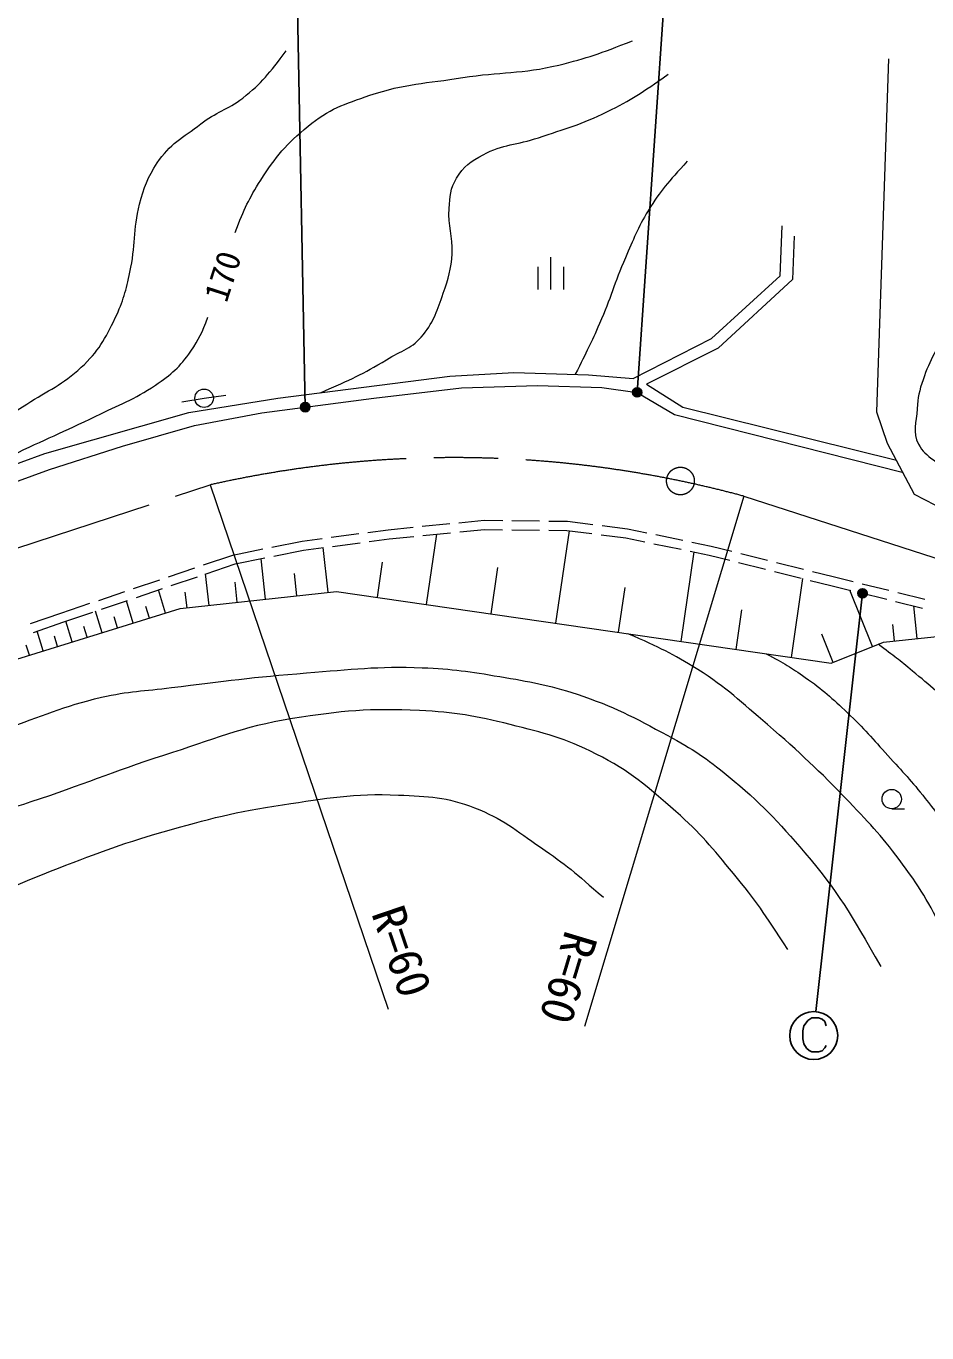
# Model space of a CAD drawing. Units: millimetres, scale not verified. Extents: x 40000 to 680000, y 20000 to 380000.
# Drawn here: x 321603 to 370428, y 260956 to 331753 of the extents above; entities that cross this region are included whole.
import ezdxf
from ezdxf.enums import TextEntityAlignment as Align

# ---------------------------------------------------------------- set-up
doc = ezdxf.new("R2010")
doc.units = ezdxf.units.MM
doc.header["$LTSCALE"] = 1000
doc.header["$PDMODE"] = 32
doc.header["$PDSIZE"] = 500
doc.linetypes.add('CHAIN', pattern=[18.5, 12, -1.5, 3.5, -1.5])
for name, color, linetype, lineweight in [('M-BMK', 2, 'CHAIN', 13), ('M-STR-HTXT', 7, 'Continuous', 13), ('M-STR-STRC', 7, 'Continuous', 25), ('M-WORK', 1, 'Continuous', 13)]:
    doc.layers.add(name, color=color, linetype=linetype, lineweight=lineweight)
doc.styles.add('ＭＳ ゴシック', font='')
doc.styles.get('ＭＳ ゴシック').set_extended_font_data('MS Gothic')

msp = doc.modelspace()

# ---------------------------------------------------------------- linework, layer by layer
at = {"layer": 'M-BMK'}
for p, q in [((299294, 296324), (331575, 306898)), ((360512, 306283), (547316, 245992))]:
    msp.add_line(p, q, dxfattribs=at)
msp.add_circle((357069, 307108), 750, dxfattribs=at)
msp.add_arc((344805, 248375), 60000, 74.82407, 102.73889, dxfattribs=at)
at = {"layer": 'M-STR-HTXT'}
for p, q in [((331575, 306898), (341232, 278495)), ((360512, 306283), (351874, 277553))]:
    msp.add_line(p, q, dxfattribs=at)
at = {"layer": 'M-STR-STRC'}
for p, q in [((354722, 311911), (356183, 333144)), ((336731, 311113), (336313, 332664)), ((366939, 301023), (364409, 278360)), ((363695, 277313), (363763, 277596)), ((363763, 277596), (363833, 277684)), ((363833, 277684), (363982, 277886)), ((363982, 277886), (364184, 278023)), ((364184, 278023), (364546, 278026)), ((364546, 278026), (364757, 277959)), ((364757, 277959), (364900, 277816)), ((364900, 277816), (364976, 277596)), ((363695, 276883), (363695, 277313)), ((363757, 276608), (363695, 276883)), ((363903, 276389), (363757, 276608)), ((364040, 276248), (363903, 276389)), ((364192, 276175), (364040, 276248)), ((364549, 276175), (364192, 276175)), ((364760, 276243), (364549, 276175)), ((364903, 276392), (364760, 276243)), ((364967, 276523), (364903, 276392))]:
    msp.add_line(p, q, dxfattribs=at)
for centre, radius in [((354722, 311911), 250), ((354722, 311911), 200), ((354722, 311911), 150), ((354722, 311911), 100), ((354722, 311911), 50), ((354722, 311911), 20), ((336731, 311113), 250), ((336731, 311113), 200), ((336731, 311113), 150), ((336731, 311113), 100), ((336731, 311113), 50), ((336731, 311113), 20), ((366939, 301023), 250), ((366939, 301023), 200), ((366939, 301023), 150), ((366939, 301023), 100), ((366939, 301023), 50), ((366939, 301023), 20), ((364296, 277065), 1300), ((364296, 277065), 1300)]:
    msp.add_circle(centre, radius, dxfattribs=at)
for p in [(354722, 311911), (336731, 311113), (366939, 301023)]:
    msp.add_point(p, dxfattribs=at)
at = {"layer": 'M-WORK'}
for p, q in [((368347, 329975), (367688, 310854)), ((362468, 318221), (362588, 320939)), ((363227, 320379), (363147, 318022)), ((349351, 317481), (349351, 318706)), ((350051, 317481), (350051, 319231)), ((350751, 317481), (350751, 318706)), ((358751, 314825), (362468, 318221)), ((363147, 318022), (359111, 314305)), ((354515, 312667), (358751, 314825)), ((359111, 314305), (355235, 312347)), ((344565, 312787), (348042, 312987)), ((348042, 312987), (352078, 312867)), ((335254, 311588), (344565, 312787)), ((345201, 312162), (349317, 312281)), ((349317, 312281), (352807, 312175)), ((352078, 312867), (354515, 312667)), ((355235, 312347), (357193, 311108)), ((330047, 311400), (331252, 311592)), ((330419, 310829), (335254, 311588)), ((331252, 311592), (332427, 311755)), ((334372, 310803), (340446, 311602)), ((340446, 311602), (345201, 312162)), ((352807, 312175), (354722, 311911)), ((354722, 311911), (356747, 310712)), ((322626, 308591), (330419, 310829)), ((330735, 310123), (334372, 310803)), ((357193, 311108), (368782, 308231)), ((367688, 310854), (368267, 309155)), ((326819, 309005), (330735, 310123)), ((356747, 310712), (369081, 307595)), ((322863, 307726), (326819, 309005)), ((368267, 309155), (369746, 306398)), ((317152, 306633), (322626, 308591)), ((317420, 305745), (322863, 307726)), ((369746, 306398), (371983, 305239)), ((340128, 304327), (341219, 304471)), ((341219, 304471), (342577, 304604)), ((343074, 304653), (344567, 304799)), ((345065, 304848), (346423, 304981)), ((345104, 304349), (346444, 304480)), ((346423, 304981), (347438, 304969)), ((346444, 304480), (347432, 304469)), ((347932, 304463), (349432, 304445)), ((347938, 304963), (349438, 304945)), ((349932, 304439), (350920, 304427)), ((349938, 304939), (350954, 304927)), ((350954, 304927), (352328, 304755)), ((352824, 304693), (354199, 304521)), ((354199, 304521), (355241, 304305)), ((334928, 303526), (336558, 303855)), ((336558, 303855), (337649, 303999)), ((338145, 304065), (339632, 304261)), ((338215, 303569), (339702, 303766)), ((340197, 303832), (341276, 303974)), ((341276, 303974), (342616, 304105)), ((343114, 304154), (344607, 304300)), ((343311, 300419), (343863, 304228)), ((350323, 299402), (351050, 304411)), ((350920, 304427), (352270, 304258)), ((352766, 304196), (354117, 304027)), ((354117, 304027), (355144, 303815)), ((355730, 304204), (357199, 303900)), ((357689, 303798), (358730, 303583)), ((331222, 302563), (332807, 303099)), ((332807, 303099), (334438, 303428)), ((335034, 303038), (336640, 303361)), ((336640, 303361), (337719, 303504)), ((337977, 301080), (337710, 303503)), ((355634, 303713), (357102, 303409)), ((357106, 298419), (357807, 303263)), ((357592, 303308), (358619, 303095)), ((358619, 303095), (359740, 302815)), ((358730, 303583), (359855, 303301)), ((360341, 303180), (361796, 302816)), ((329327, 301923), (330748, 302403)), ((331367, 302085), (332937, 302615)), ((332937, 302615), (334544, 302939)), ((334585, 300707), (334344, 302899)), ((340645, 300806), (340921, 302710)), ((346817, 299910), (347180, 302415)), ((360225, 302694), (361680, 302330)), ((362281, 302695), (363736, 302331)), ((327432, 301282), (328853, 301762)), ((329473, 301444), (330894, 301924)), ((331517, 300369), (331329, 302072)), ((333051, 300538), (332930, 301634)), ((336281, 300894), (336148, 302105)), ((362165, 302208), (363620, 301845)), ((363086, 297552), (363704, 301824)), ((364105, 301723), (365226, 301443)), ((364221, 302210), (365346, 301929)), ((365346, 301929), (366425, 301664)), ((325538, 300641), (326959, 301122)), ((327578, 300803), (328999, 301284)), ((329165, 299955), (328778, 301209)), ((329947, 300196), (338419, 301129)), ((330325, 300238), (330231, 301089)), ((338419, 301129), (352005, 299157)), ((353715, 298910), (354065, 301332)), ((365226, 301443), (366305, 301178)), ((367485, 298148), (366250, 301192)), ((366791, 301059), (368248, 300702)), ((366911, 301545), (368367, 301188)), ((368853, 301068), (370310, 300711)), ((314699, 295490), (329947, 300196)), ((323478, 299945), (325064, 300481)), ((325683, 300163), (327104, 300643)), ((327409, 299413), (327037, 300620)), ((328287, 299684), (328093, 300311)), ((368733, 300583), (370190, 300226)), ((369910, 298577), (369726, 300339)), ((321840, 299380), (323478, 299945)), ((323640, 299472), (325210, 300003)), ((324092, 298389), (323747, 299508)), ((325719, 298891), (325360, 300054)), ((326564, 299152), (326378, 299756)), ((360096, 297985), (360405, 300121)), ((321996, 298905), (323640, 299472)), ((322526, 297906), (322196, 298974)), ((324906, 298640), (324726, 299221)), ((352005, 299157), (365246, 297239)), ((365354, 297283), (364737, 298805)), ((368070, 298385), (374636, 299069)), ((368676, 298448), (368584, 299329)), ((321778, 297675), (321613, 298209)), ((323309, 298147), (323136, 298707)), ((365246, 297239), (368070, 298385)), ((368523, 289352), (369223, 289352))]:
    msp.add_line(p, q, dxfattribs=at)
for centre, radius in [((331252, 311592), 500), ((368523, 289877), 525)]:
    msp.add_circle(centre, radius, dxfattribs=at)
for points, knots in [([(332927, 320574), (333449, 321901), (333662, 322369), (334325, 323411), (335139, 324689), (335712, 325366), (336883, 326328), (338015, 327259), (338851, 327537), (340240, 328007), (342136, 328649), (343298, 328650), (345275, 328966), (347295, 329289), (348482, 329157), (350470, 329645), (352066, 330038), (352666, 330247), (354466, 330964)], [0, 0, 0, 0, 1, 1, 1, 2, 2, 2, 3, 3, 3, 4, 4, 4, 5, 5, 5, 6, 6, 6, 6]), ([(307316, 303189), (309115, 304257), (309601, 304536), (311088, 305359), (313104, 306475), (314314, 306948), (316323, 308076), (318435, 309263), (319595, 309971), (321638, 311273), (322813, 312022), (323566, 312330), (324595, 313271), (325531, 314127), (325885, 314804), (326433, 315949), (326872, 316866), (327020, 317432), (327232, 318426), (327534, 319845), (327396, 320697), (327752, 322103), (327985, 323024), (328187, 323547), (328711, 324340), (329393, 325373), (330087, 325703), (331068, 326458), (331896, 327095), (332521, 327217), (333346, 327857), (334420, 328690), (334749, 329178), (335704, 330414)], [0, 0, 0, 0, 1, 1, 1, 2, 2, 2, 3, 3, 3, 4, 4, 4, 5, 5, 5, 6, 6, 6, 7, 7, 7, 8, 8, 8, 9, 9, 9, 10, 10, 10, 11, 11, 11, 11]), ([(337560, 311885), (339268, 312654), (339808, 312857), (341136, 313680), (341938, 314177), (342552, 314296), (343134, 315039), (343733, 315802), (343900, 316358), (344213, 317277), (344492, 318094), (344645, 318572), (344693, 319435), (344746, 320387), (344461, 320921), (344533, 321872), (344582, 322529), (344588, 322949), (344932, 323511), (345325, 324152), (345707, 324437), (346371, 324789), (347453, 325362), (348208, 325318), (349368, 325708), (350838, 326203), (351693, 326422), (353085, 327107), (354449, 327778), (354935, 328116), (356401, 329145)], [0, 0, 0, 0, 1, 1, 1, 2, 2, 2, 3, 3, 3, 4, 4, 4, 5, 5, 5, 6, 6, 6, 7, 7, 7, 8, 8, 8, 9, 9, 9, 10, 10, 10, 10]), ([(357440, 324430), (356391, 323277), (356012, 322893), (355322, 321752), (354748, 320802), (354524, 320214), (354084, 319195), (353491, 317825), (353290, 317003), (352685, 315638), (352202, 314549), (352024, 314184), (351365, 312888)], [0, 0, 0, 0, 1, 1, 1, 2, 2, 2, 3, 3, 3, 4, 4, 4, 4]), ([(374561, 318962), (373934, 318513), (373727, 318322), (373256, 317843), (372424, 316998), (372171, 316339), (371578, 315312), (370984, 314285), (370597, 313720), (370219, 312595), (370019, 312001), (369926, 311649), (369899, 311023), (369867, 310274), (369629, 309768), (369979, 309105), (370193, 308701), (370413, 308526), (370779, 308252), (371591, 307645), (372143, 307440), (373070, 307027), (374194, 306526), (374898, 306438), (376080, 306095), (377476, 305689), (378310, 305632), (379677, 305136), (381194, 304584), (381989, 304118), (383380, 303297), (384066, 302892), (384400, 302585), (385031, 302098), (385899, 301429), (386173, 301171), (387170, 300282)], [0, 0, 0, 0, 1, 1, 1, 2, 2, 2, 3, 3, 3, 4, 4, 4, 5, 5, 5, 6, 6, 6, 7, 7, 7, 8, 8, 8, 9, 9, 9, 10, 10, 10, 11, 11, 11, 12, 12, 12, 12]), ([(317152, 306633), (318934, 307554), (319402, 307792), (320858, 308506), (322608, 309363), (323626, 309763), (325374, 310624), (326652, 311253), (327433, 311502), (328611, 312302), (329469, 312885), (329943, 313284), (330529, 314140), (330982, 314803), (331133, 315129), (331448, 315979)], [0, 0, 0, 0, 1, 1, 1, 2, 2, 2, 3, 3, 3, 4, 4, 4, 5, 5, 5, 5]), ([(372496, 278937), (372106, 280538), (371946, 281074), (371404, 282374), (370715, 284027), (370171, 284899), (369113, 286344), (368084, 287749), (367416, 288471), (366209, 289727), (364562, 291441), (363589, 292359), (361787, 293910), (360360, 295137), (359597, 295892), (358004, 296893), (356598, 297777), (356014, 298051), (354224, 298836)], [0, 0, 0, 0, 1, 1, 1, 2, 2, 2, 3, 3, 3, 4, 4, 4, 5, 5, 5, 6, 6, 6, 6]), ([(381528, 275954), (381243, 277088), (381164, 277385), (380915, 278298), (380537, 279680), (380371, 280471), (379876, 281815), (379366, 283200), (378936, 283917), (378304, 285251), (377755, 286412), (377539, 287115), (376865, 288208), (375959, 289679), (375298, 290401), (374255, 291778), (373418, 292883), (372995, 293543), (372070, 294576), (371210, 295535), (370637, 295990), (369646, 296813), (368935, 297404), (368684, 297601), (367780, 298267)], [0, 0, 0, 0, 1, 1, 1, 2, 2, 2, 3, 3, 3, 4, 4, 4, 5, 5, 5, 6, 6, 6, 7, 7, 7, 8, 8, 8, 8]), ([(361719, 297750), (362733, 297202), (363044, 297021), (363838, 296467), (364795, 295799), (365282, 295352), (366129, 294549), (367032, 293693), (367476, 293151), (368314, 292231), (369123, 291343), (369596, 290859), (370338, 289913), (371304, 288686), (371795, 287957), (372630, 286637), (373404, 285412), (373824, 284712), (374468, 283413), (374951, 282440), (375167, 281868), (375560, 280856), (375974, 279788), (376092, 279416), (376519, 278085)], [0, 0, 0, 0, 1, 1, 1, 2, 2, 2, 3, 3, 3, 4, 4, 4, 5, 5, 5, 6, 6, 6, 7, 7, 7, 8, 8, 8, 8]), ([(289563, 289132), (290157, 288385), (290447, 288054), (291194, 287601), (292047, 287083), (292658, 287032), (293645, 286881), (295024, 286671), (295827, 286873), (297215, 287015), (299381, 287236), (300558, 287630), (302676, 288134), (305851, 288888), (307591, 289469), (310708, 290438), (314526, 291625), (316621, 292424), (320419, 293675), (322477, 294353), (323582, 294907), (325694, 295393), (327152, 295729), (328005, 295727), (329490, 295913), (332341, 296270), (333938, 296487), (336803, 296712), (339248, 296904), (340625, 297085), (343077, 296992), (344725, 296929), (345646, 296786), (347273, 296512), (348930, 296233), (349871, 296077), (351469, 295553), (353473, 294895), (354526, 294315), (356384, 293315), (357741, 292585), (358468, 292093), (359661, 291117), (361437, 289663), (362328, 288709), (363816, 286961), (365692, 284760), (366222, 283747), (367932, 280807)], [0, 0, 0, 0, 1, 1, 1, 2, 2, 2, 3, 3, 3, 4, 4, 4, 5, 5, 5, 6, 6, 6, 7, 7, 7, 8, 8, 8, 9, 9, 9, 10, 10, 10, 11, 11, 11, 12, 12, 12, 13, 13, 13, 14, 14, 14, 15, 15, 15, 16, 16, 16, 16]), ([(362897, 281726), (361589, 283711), (361202, 284317), (359940, 285842), (358800, 287221), (358171, 288022), (356823, 289199), (355257, 290567), (354362, 291375), (352507, 292316), (350787, 293190), (349703, 293441), (347832, 293915), (345949, 294391), (344857, 294583), (342917, 294674), (340230, 294800), (338700, 294660), (336044, 294234), (333238, 293785), (331756, 293101), (329050, 292236), (326215, 291330), (324686, 290646), (321857, 289719), (319704, 289012), (318484, 288656), (316303, 288040), (313556, 287264), (311983, 286955), (309230, 286202), (306380, 285422), (304711, 285193), (301957, 284124), (300304, 283482), (299441, 282969), (297881, 282126), (296201, 281219), (295312, 280619), (293645, 279688), (292218, 278892), (291500, 278260), (289968, 277690), (288911, 277297), (288297, 277045), (287171, 276971), (286374, 276919), (285895, 276893), (285133, 277131), (284410, 277357), (284082, 277691), (283495, 278170), (282297, 279146), (281820, 279905), (280737, 281007), (279546, 282220), (278852, 282872), (277660, 284084), (276174, 285595), (275246, 286360), (273904, 288000), (273432, 288577), (273125, 288901), (272865, 289599), (272512, 290546), (272677, 291129), (272863, 292188)], [0, 0, 0, 0, 1, 1, 1, 2, 2, 2, 3, 3, 3, 4, 4, 4, 5, 5, 5, 6, 6, 6, 7, 7, 7, 8, 8, 8, 9, 9, 9, 10, 10, 10, 11, 11, 11, 12, 12, 12, 13, 13, 13, 14, 14, 14, 15, 15, 15, 16, 16, 16, 17, 17, 17, 18, 18, 18, 19, 19, 19, 20, 20, 20, 21, 21, 21, 22, 22, 22, 22]), ([(291747, 269356), (292733, 270465), (293057, 270815), (294005, 271633), (295064, 272548), (295730, 272980), (296922, 273711), (298518, 274691), (299453, 275173), (301118, 276029), (304185, 277606), (305942, 278415), (309070, 279865), (312084, 281263), (313809, 281964), (316849, 283302), (319221, 284346), (320510, 285024), (322924, 285966), (325275, 286884), (326599, 287398), (329024, 288097), (331515, 288816), (332933, 289185), (335498, 289563), (337936, 289921), (339323, 290202), (341785, 290096), (343419, 290025), (344390, 289996), (345914, 289403), (347428, 288814), (348146, 288192), (349484, 287272), (350887, 286306), (351355, 285893), (352894, 284554)], [0, 0, 0, 0, 1, 1, 1, 2, 2, 2, 3, 3, 3, 4, 4, 4, 5, 5, 5, 6, 6, 6, 7, 7, 7, 8, 8, 8, 9, 9, 9, 10, 10, 10, 11, 11, 11, 12, 12, 12, 12])]:
    msp.add_open_spline(points, degree=3, knots=knots, dxfattribs=at)

# ---------------------------------------------------------------- texts
at = {"layer": 'M-STR-HTXT', "style": 'ＭＳ ゴシック'}
for rotation, p in [(288.777, (341973, 281629)), (253.264, (351004, 280190))]:
    msp.add_text('R=60', height=1833, rotation=rotation, dxfattribs=at).set_placement(p, align=Align.MIDDLE_CENTER)
at = {"layer": 'M-WORK', "style": 'ＭＳ ゴシック'}
msp.add_text('170', height=1320, rotation=72.165, dxfattribs=at).set_placement((332255, 318202), align=Align.MIDDLE_CENTER)

doc.saveas('drawing.dxf')
